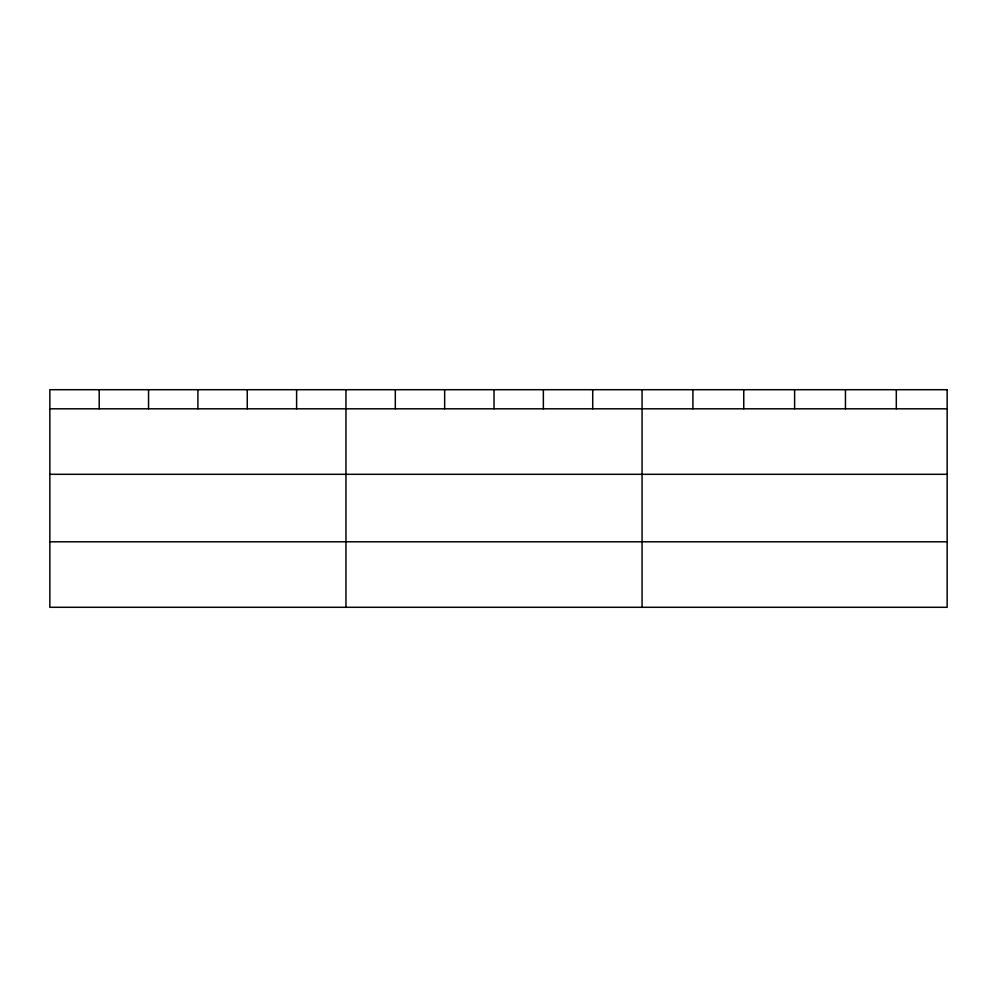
<?xml version="1.0" encoding="UTF-8"?>
<svg xmlns="http://www.w3.org/2000/svg" width="997" height="997" viewBox="0 0 997 997"><rect width="100%" height="100%" fill="white"/><g stroke="black" fill="none" stroke-linecap="round" stroke-linejoin="round"><path stroke-width="1.5" d="M49.85 408.807L947.15 408.807M49.85 474.31L947.15 474.31M49.85 541.795L947.15 541.795M896.303 389.702L896.303 408.807M845.456 389.702L845.456 408.807M794.609 389.702L794.609 408.807M743.762 389.702L743.762 408.807M692.915 389.702L692.915 408.807M642.068 389.702L642.068 607.298M592.717 389.702L592.717 408.807M543.365 389.702L543.365 408.807M494.014 389.702L494.014 408.807M444.662 389.702L444.662 408.807M395.31 389.702L395.31 408.807M345.959 389.702L345.959 607.298M296.608 389.702L296.608 408.807M247.256 389.702L247.256 408.807M197.905 389.702L197.905 408.807M148.553 389.702L148.553 408.807M99.201 389.702L99.201 408.807M947.15 389.702L49.85 389.702L49.85 607.298L947.15 607.298L947.15 389.702"/></g></svg>
